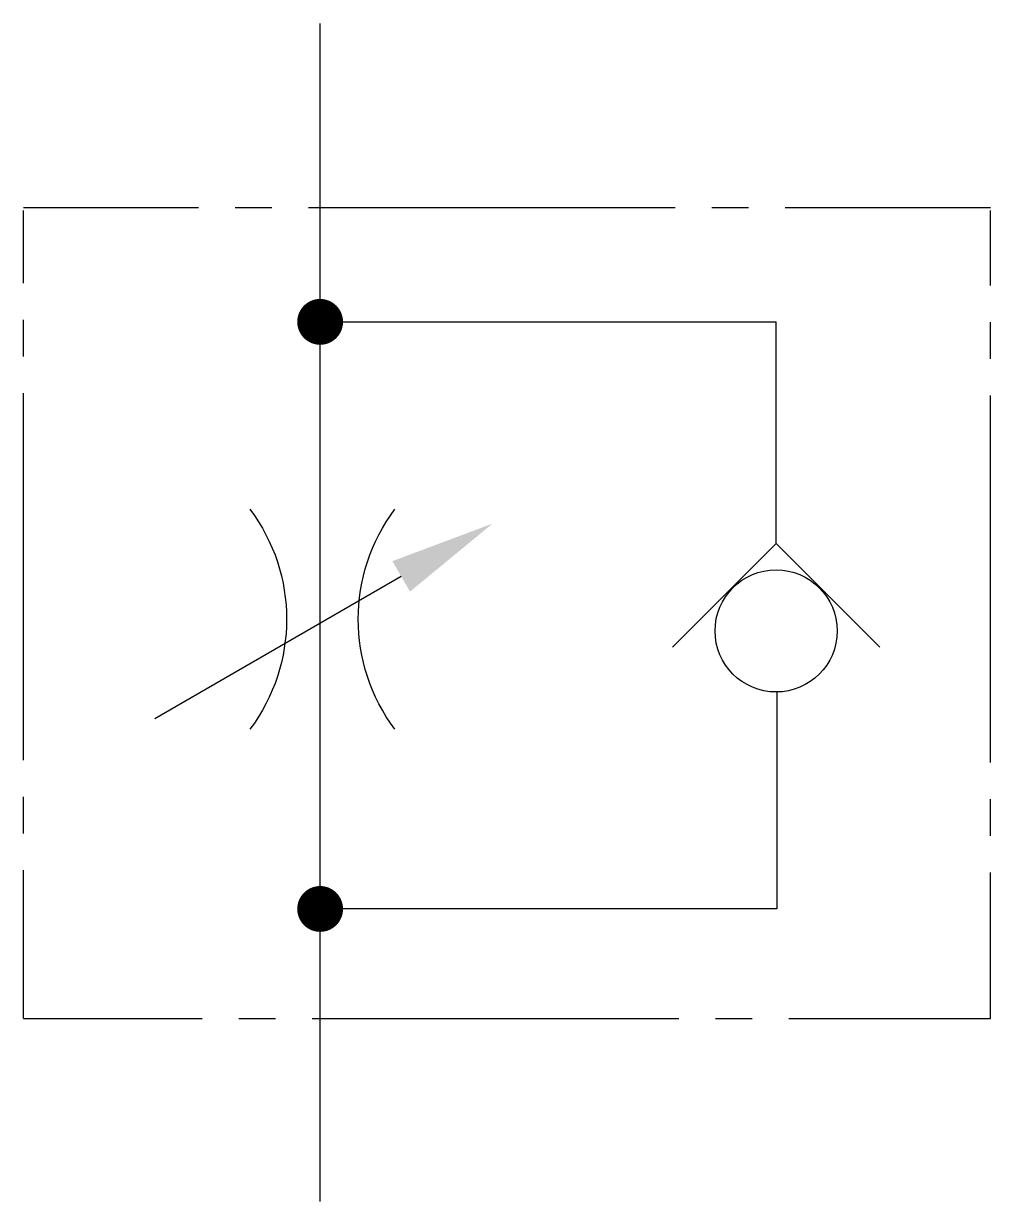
# Model space of a CAD drawing. Extents: x 413.8 to 440.1, y 448.1 to 480.2.
import ezdxf

# ---------------------------------------------------------------- set-up
doc = ezdxf.new("R2010")
doc.units = 0
doc.header["$LTSCALE"] = 5
doc.header["$MEASUREMENT"] = 0
doc.layers.add('11', color=1, linetype='CONTINUOUS')
doc.layers.add('12', color=2, linetype='CONTINUOUS')

# ---------------------------------------------------------------- blocks, each defined once
blk = doc.blocks.new('5237', base_point=(345.201, 24.845))
at = {"layer": '11'}
for centre, start, end in [((345.196, 30.885), 233.1301, 306.8699), ((345.196, 18.931), 53.1301, 126.8699)]:
    blk.add_arc(centre, 5, start, end, dxfattribs=at)
blk = doc.blocks.new('5221', base_point=(319.601, 303.802))
at = {"layer": '11'}
blk.add_line((318.28, 300.922), (315.625, 293.628), dxfattribs=at)
at = {"layer": '12'}
blk.add_solid([(317.829, 301.086), (318.731, 300.758), (319.265, 303.628)], dxfattribs=at)

msp = doc.modelspace()

# ---------------------------------------------------------------- linework, layer by layer
at = {"layer": '11'}
for p, q in [((421.857, 448.117), (421.857, 480.226)), ((421.857, 472.092), (434.299, 472.092)), ((434.299, 466.048), (434.299, 472.092)), ((431.47, 463.222), (434.298, 466.051)), ((434.298, 466.051), (437.127, 463.222)), ((434.311, 462.004), (434.311, 456.092)), ((434.311, 456.092), (421.857, 456.092))]:
    msp.add_line(p, q, dxfattribs=at)
at = {"layer": '11', "const_width": 0.625}
for points in [[(421.545, 472.094, 1), (422.17, 472.094, 1)], [(421.545, 456.09, 1), (422.17, 456.09, 1)]]:
    msp.add_lwpolyline(points, format="xyb", close=True, dxfattribs=at)
at = {"layer": '11'}
msp.add_circle((434.294, 463.669), 1.665, dxfattribs=at)
at = {"layer": '12'}
for p, q in [((413.768, 475.21), (418.54, 475.21)), ((413.768, 473.149), (413.768, 475.126)), ((419.54, 475.21), (420.54, 475.21)), ((421.54, 475.21), (431.54, 475.21)), ((432.54, 475.21), (433.54, 475.21)), ((434.54, 475.21), (440.14, 475.21)), ((440.14, 473.086), (440.14, 475.126)), ((413.768, 471.149), (413.768, 472.149)), ((440.14, 471.086), (440.14, 472.086)), ((413.768, 460.149), (413.768, 470.149)), ((440.14, 460.086), (440.14, 470.086)), ((413.768, 458.149), (413.768, 459.149)), ((440.14, 458.086), (440.14, 459.086)), ((413.768, 453.101), (413.768, 457.149)), ((440.14, 453.101), (440.14, 457.086)), ((413.768, 453.101), (418.639, 453.101)), ((419.639, 453.101), (420.639, 453.101)), ((421.639, 453.101), (431.639, 453.101)), ((432.639, 453.101), (433.639, 453.101)), ((434.639, 453.101), (440.14, 453.101))]:
    msp.add_line(p, q, dxfattribs=at)

# ---------------------------------------------------------------- block references
at = {"layer": '11', "xscale": -1}
for name, p, rotation in [('5237', (421.857, 463.993), 270), ('5221', (426.675, 466.957), 280)]:
    msp.add_blockref(name, p, dxfattribs=dict(at, rotation=rotation))

doc.saveas('drawing.dxf')
